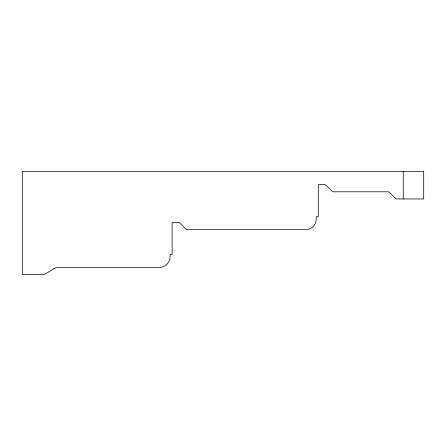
<?xml version="1.0" encoding="UTF-8"?>
<svg xmlns="http://www.w3.org/2000/svg" width="446" height="446" viewBox="0 0 446 446"><rect width="100%" height="100%" fill="white"/><g stroke="black" fill="none" stroke-linecap="round" stroke-linejoin="round"><path stroke-width="0.67" d="M403.24 171.342L403.24 198.961M54.529 268.219L45.514 273.933L43.892 274.558L22.3 274.658L22.3 171.342L423.7 171.342L423.7 198.961L397.102 198.961A2.381 2.381 0 0 1 395.357 198.236L389.642 192.521A2.381 2.381 0 0 0 387.897 191.802L333.63 191.802A2.381 2.381 0 0 1 331.885 191.078L326.171 185.363A2.381 2.381 0 0 0 324.426 184.638L318.288 184.638L318.288 216.717L316.242 216.717L316.242 218.969A10.888 10.888 0 0 1 307.495 229.651L187.454 229.651A2.381 2.381 0 0 1 185.709 228.926L179.994 223.212A2.381 2.381 0 0 0 178.244 222.487L172.111 222.487L172.111 254.566L170.065 254.566L170.065 256.612A10.882 10.882 0 0 1 159.166 267.5L57.283 267.5L54.529 268.219"/></g></svg>
